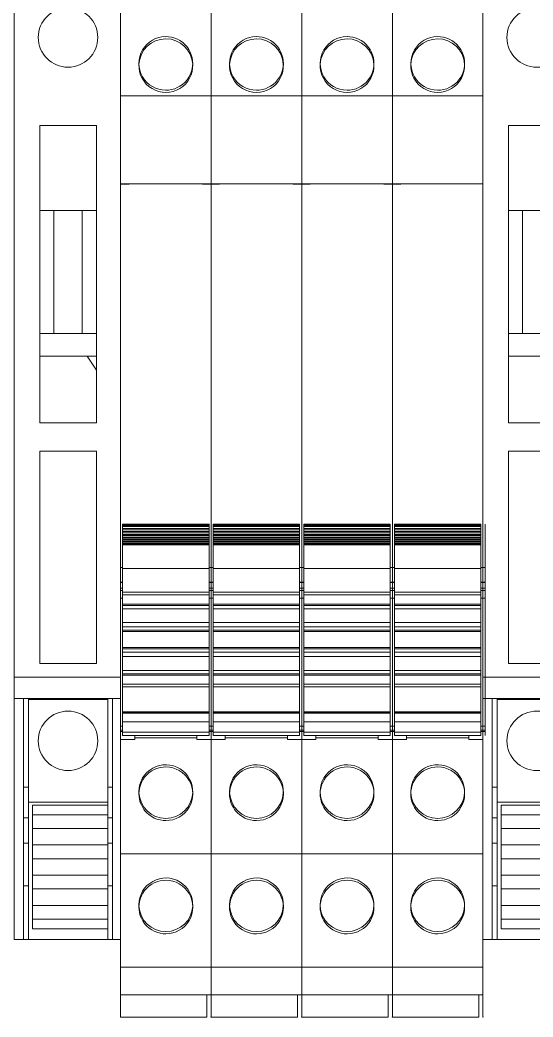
# Model space of a CAD drawing. Header units: millimetres. Extents: x 979 to 5828, y -1860 to 642.
# Drawn here: x 1442.3 to 1478.6, y 195 to 265.5 of the extents above; entities that cross this region are included whole.
import ezdxf

# ---------------------------------------------------------------- set-up
doc = ezdxf.new("R2010")
doc.units = ezdxf.units.MM
doc.layers.add('eProC - L2', color=41, linetype='Continuous', lineweight=20)

# ---------------------------------------------------------------- blocks, each defined once
blk = doc.blocks.new('eProC_Z_BPSN-SI-520')
at = {"layer": 'eProC - L2'}
for p, q in [((1.794, -42.11), (1.794, -21.11)), ((1.794, -21.11), (5.794, -21.11)), ((5.794, -42.11), (5.794, -21.11)), ((1.794, -27.11), (5.794, -27.11)), ((2.794, -35.795), (2.794, -27.11)), ((4.794, -35.795), (4.794, -27.11)), ((1.794, -35.795), (5.794, -35.795)), ((1.794, -37.396), (5.794, -37.396)), ((5.794, -38.389), (5.144, -37.396)), ((1.794, -42.11), (5.794, -42.11)), ((1.794, -59.11), (1.794, -44.11)), ((1.794, -44.11), (5.794, -44.11)), ((5.794, -59.11), (5.794, -44.11)), ((1.794, -59.11), (5.794, -59.11)), ((7.5, -60.072), (0, -60.072)), ((7.5, -61.577), (0, -61.577)), ((0.644, -78.601), (0.644, -61.577)), ((0.994, -78.601), (0.994, -61.577)), ((6.594, -61.647), (0.994, -61.647)), ((6.594, -78.601), (6.594, -61.577)), ((6.944, -78.601), (6.944, -61.577)), ((0.994, -67.83), (0.644, -67.83)), ((6.594, -67.83), (6.944, -67.83)), ((6.594, -68.91), (0.994, -68.91)), ((1.294, -77.853), (1.294, -69.103)), ((6.594, -69.103), (1.294, -69.103)), ((0.994, -70.001), (0.644, -70.001)), ((6.594, -69.783), (1.294, -69.783)), ((6.594, -70.001), (6.944, -70.001)), ((6.594, -70.757), (1.294, -70.757)), ((0.644, -71.801), (0.994, -71.801)), ((6.944, -71.801), (6.594, -71.801)), ((6.594, -71.919), (1.294, -71.919)), ((6.594, -72.893), (1.294, -72.893)), ((6.594, -74.054), (1.294, -74.054)), ((0.994, -74.801), (0.644, -74.801)), ((6.594, -75.029), (1.294, -75.029)), ((6.594, -74.801), (6.944, -74.801)), ((6.594, -76.19), (1.294, -76.19)), ((6.594, -77.165), (1.294, -77.165)), ((6.594, -77.853), (1.294, -77.853)), ((6.594, -78.601), (0.994, -78.601))]:
    blk.add_line(p, q, dxfattribs=at)
blk.add_lwpolyline([(0, 0), (7.5, 0), (7.5, -78.601), (0, -78.601)], close=True, dxfattribs=at)
for centre in [(3.794, -14.89), (3.794, -64.565)]:
    blk.add_circle(centre, 2.1, dxfattribs=at)

msp = doc.modelspace()

# ---------------------------------------------------------------- linework, layer by layer
at = {"layer": 'eProC - L2'}
for p, q in [((1449.416, 284.581), (1449.416, 260.092)), ((1455.816, 284.581), (1455.816, 196.603)), ((1455.816, 284.581), (1455.816, 260.092)), ((1462.216, 284.581), (1462.216, 196.603)), ((1462.216, 284.581), (1462.216, 260.092)), ((1468.616, 284.581), (1468.616, 196.603)), ((1468.616, 284.581), (1468.616, 260.092)), ((1475.016, 284.581), (1475.016, 196.603)), ((1475.016, 284.581), (1475.016, 260.092)), ((1450.716, 262.388), (1450.716, 262.226)), ((1454.517, 262.226), (1454.517, 262.388)), ((1457.116, 262.388), (1457.116, 262.226)), ((1460.917, 262.226), (1460.917, 262.388)), ((1463.516, 262.388), (1463.516, 262.226)), ((1467.317, 262.226), (1467.317, 262.388)), ((1469.916, 262.388), (1469.916, 262.226)), ((1473.717, 262.226), (1473.717, 262.388)), ((1455.816, 260.092), (1449.416, 260.092)), ((1449.416, 260.092), (1449.416, 253.87)), ((1455.816, 253.871), (1455.816, 260.092)), ((1462.216, 260.092), (1455.816, 260.092)), ((1455.816, 260.092), (1455.816, 253.87)), ((1462.216, 253.871), (1462.216, 260.092)), ((1468.616, 260.092), (1462.216, 260.092)), ((1462.216, 260.092), (1462.216, 253.87)), ((1468.616, 253.871), (1468.616, 260.092)), ((1475.016, 260.092), (1468.616, 260.092)), ((1468.616, 260.092), (1468.616, 253.87)), ((1475.016, 253.871), (1475.016, 260.092)), ((1475.016, 260.092), (1475.016, 253.87)), ((1455.816, 253.871), (1449.416, 253.87)), ((1449.416, 204.603), (1449.416, 253.87)), ((1450.016, 253.864), (1449.416, 253.864)), ((1455.816, 253.864), (1455.216, 253.864)), ((1462.216, 253.871), (1455.816, 253.87)), ((1455.816, 204.603), (1455.816, 253.87)), ((1456.416, 253.864), (1455.816, 253.864)), ((1462.216, 253.864), (1461.616, 253.864)), ((1468.616, 253.871), (1462.216, 253.87)), ((1462.216, 204.603), (1462.216, 253.87)), ((1462.816, 253.864), (1462.216, 253.864)), ((1468.616, 253.864), (1468.016, 253.864)), ((1475.016, 253.871), (1468.616, 253.87)), ((1468.616, 204.603), (1468.616, 253.87)), ((1469.216, 253.864), (1468.616, 253.864)), ((1475.016, 204.603), (1475.016, 253.87)), ((1455.666, 229.842), (1449.566, 229.842)), ((1449.566, 214.908), (1449.566, 229.842)), ((1455.666, 229.829), (1449.566, 229.829)), ((1455.666, 229.737), (1449.566, 229.737)), ((1455.666, 229.671), (1449.566, 229.671)), ((1455.666, 229.842), (1455.666, 214.908)), ((1462.066, 229.842), (1455.966, 229.842)), ((1455.966, 214.908), (1455.966, 229.842)), ((1462.066, 229.829), (1455.966, 229.829)), ((1462.066, 229.737), (1455.966, 229.737)), ((1462.066, 229.671), (1455.966, 229.671)), ((1462.066, 229.842), (1462.066, 214.908)), ((1468.466, 229.842), (1462.366, 229.842)), ((1462.366, 214.908), (1462.366, 229.842)), ((1468.466, 229.829), (1462.366, 229.829)), ((1468.466, 229.737), (1462.366, 229.737)), ((1468.466, 229.671), (1462.366, 229.671)), ((1468.466, 229.842), (1468.466, 214.908)), ((1474.866, 229.842), (1468.766, 229.842)), ((1468.766, 214.908), (1468.766, 229.842)), ((1474.866, 229.829), (1468.766, 229.829)), ((1474.866, 229.737), (1468.766, 229.737)), ((1474.866, 229.671), (1468.766, 229.671)), ((1474.866, 229.842), (1474.866, 214.908)), ((1475.166, 214.908), (1475.166, 229.842)), ((1455.666, 229.542), (1449.566, 229.542)), ((1455.666, 229.442), (1449.566, 229.442)), ((1455.666, 229.32), (1449.566, 229.32)), ((1455.666, 229.232), (1449.566, 229.232)), ((1455.666, 229.118), (1449.566, 229.118)), ((1455.666, 229.041), (1449.566, 229.041)), ((1455.666, 228.934), (1449.566, 228.934)), ((1462.066, 229.542), (1455.966, 229.542)), ((1462.066, 229.442), (1455.966, 229.442)), ((1462.066, 229.32), (1455.966, 229.32)), ((1462.066, 229.232), (1455.966, 229.232)), ((1462.066, 229.118), (1455.966, 229.118)), ((1462.066, 229.041), (1455.966, 229.041)), ((1462.066, 228.934), (1455.966, 228.934)), ((1468.466, 229.542), (1462.366, 229.542)), ((1468.466, 229.442), (1462.366, 229.442)), ((1468.466, 229.32), (1462.366, 229.32)), ((1468.466, 229.232), (1462.366, 229.232)), ((1468.466, 229.118), (1462.366, 229.118)), ((1468.466, 229.041), (1462.366, 229.041)), ((1468.466, 228.934), (1462.366, 228.934)), ((1474.866, 229.542), (1468.766, 229.542)), ((1474.866, 229.442), (1468.766, 229.442)), ((1474.866, 229.32), (1468.766, 229.32)), ((1474.866, 229.232), (1468.766, 229.232)), ((1474.866, 229.118), (1468.766, 229.118)), ((1474.866, 229.041), (1468.766, 229.041)), ((1474.866, 228.934), (1468.766, 228.934)), ((1455.666, 228.87), (1449.566, 228.87)), ((1455.666, 228.771), (1449.566, 228.771)), ((1455.666, 228.72), (1449.566, 228.72)), ((1455.666, 228.628), (1449.566, 228.628)), ((1455.666, 228.59), (1449.566, 228.59)), ((1455.666, 228.505), (1449.566, 228.505)), ((1455.666, 228.481), (1449.566, 228.481)), ((1455.666, 228.404), (1449.566, 228.404)), ((1455.666, 228.387), (1449.566, 228.387)), ((1462.066, 228.87), (1455.966, 228.87)), ((1462.066, 228.771), (1455.966, 228.771)), ((1462.066, 228.72), (1455.966, 228.72)), ((1462.066, 228.628), (1455.966, 228.628)), ((1462.066, 228.59), (1455.966, 228.59)), ((1462.066, 228.505), (1455.966, 228.505)), ((1462.066, 228.481), (1455.966, 228.481)), ((1462.066, 228.404), (1455.966, 228.404)), ((1462.066, 228.387), (1455.966, 228.387)), ((1468.466, 228.87), (1462.366, 228.87)), ((1468.466, 228.771), (1462.366, 228.771)), ((1468.466, 228.72), (1462.366, 228.72)), ((1468.466, 228.628), (1462.366, 228.628)), ((1468.466, 228.59), (1462.366, 228.59)), ((1468.466, 228.505), (1462.366, 228.505)), ((1468.466, 228.481), (1462.366, 228.481)), ((1468.466, 228.404), (1462.366, 228.404)), ((1468.466, 228.387), (1462.366, 228.387)), ((1474.866, 228.87), (1468.766, 228.87)), ((1474.866, 228.771), (1468.766, 228.771)), ((1474.866, 228.72), (1468.766, 228.72)), ((1474.866, 228.628), (1468.766, 228.628)), ((1474.866, 228.59), (1468.766, 228.59)), ((1474.866, 228.505), (1468.766, 228.505)), ((1474.866, 228.481), (1468.766, 228.481)), ((1474.866, 228.404), (1468.766, 228.404)), ((1474.866, 228.387), (1468.766, 228.387)), ((1449.416, 226.792), (1449.566, 226.792)), ((1455.666, 226.792), (1455.816, 226.792)), ((1455.816, 226.792), (1455.966, 226.792)), ((1462.066, 226.792), (1462.216, 226.792)), ((1462.216, 226.792), (1462.366, 226.792)), ((1468.466, 226.792), (1468.616, 226.792)), ((1468.616, 226.792), (1468.766, 226.792)), ((1474.866, 226.792), (1475.016, 226.792)), ((1475.016, 226.792), (1475.166, 226.792)), ((1449.566, 226.706), (1455.666, 226.706)), ((1455.966, 226.706), (1462.066, 226.706)), ((1462.366, 226.706), (1468.466, 226.706)), ((1468.766, 226.706), (1474.866, 226.706)), ((1449.566, 225.736), (1449.416, 225.736)), ((1449.416, 225.733), (1449.566, 225.733)), ((1455.816, 225.736), (1455.666, 225.736)), ((1455.666, 225.733), (1455.816, 225.733)), ((1455.966, 225.736), (1455.816, 225.736)), ((1455.816, 225.733), (1455.966, 225.733)), ((1462.216, 225.736), (1462.066, 225.736)), ((1462.066, 225.733), (1462.216, 225.733)), ((1462.366, 225.736), (1462.216, 225.736)), ((1462.216, 225.733), (1462.366, 225.733)), ((1468.616, 225.736), (1468.466, 225.736)), ((1468.466, 225.733), (1468.616, 225.733)), ((1468.766, 225.736), (1468.616, 225.736)), ((1468.616, 225.733), (1468.766, 225.733)), ((1475.016, 225.736), (1474.866, 225.736)), ((1474.866, 225.733), (1475.016, 225.733)), ((1475.166, 225.736), (1475.016, 225.736)), ((1475.016, 225.733), (1475.166, 225.733)), ((1449.416, 225.333), (1449.566, 225.333)), ((1449.416, 225.154), (1449.566, 225.154)), ((1455.666, 225.042), (1449.566, 225.042)), ((1449.566, 224.842), (1455.666, 224.842)), ((1455.666, 225.333), (1455.816, 225.333)), ((1455.666, 225.154), (1455.816, 225.154)), ((1455.816, 225.333), (1455.966, 225.333)), ((1455.816, 225.154), (1455.966, 225.154)), ((1462.066, 225.042), (1455.966, 225.042)), ((1455.966, 224.842), (1462.066, 224.842)), ((1462.066, 225.333), (1462.216, 225.333)), ((1462.066, 225.154), (1462.216, 225.154)), ((1462.216, 225.333), (1462.366, 225.333)), ((1462.216, 225.154), (1462.366, 225.154)), ((1468.466, 225.042), (1462.366, 225.042)), ((1462.366, 224.842), (1468.466, 224.842)), ((1468.466, 225.333), (1468.616, 225.333)), ((1468.466, 225.154), (1468.616, 225.154)), ((1468.616, 225.333), (1468.766, 225.333)), ((1468.616, 225.154), (1468.766, 225.154)), ((1474.866, 225.042), (1468.766, 225.042)), ((1468.766, 224.842), (1474.866, 224.842)), ((1474.866, 225.333), (1475.016, 225.333)), ((1474.866, 225.154), (1475.016, 225.154)), ((1475.016, 225.333), (1475.166, 225.333)), ((1475.016, 225.154), (1475.166, 225.154)), ((1449.416, 224.623), (1449.566, 224.623)), ((1449.566, 224.2), (1455.666, 224.2)), ((1449.566, 224.105), (1455.666, 224.105)), ((1455.666, 224.623), (1455.816, 224.623)), ((1455.816, 224.623), (1455.966, 224.623)), ((1455.966, 224.2), (1462.066, 224.2)), ((1455.966, 224.105), (1462.066, 224.105)), ((1462.066, 224.623), (1462.216, 224.623)), ((1462.216, 224.623), (1462.366, 224.623)), ((1462.366, 224.2), (1468.466, 224.2)), ((1462.366, 224.105), (1468.466, 224.105)), ((1468.466, 224.623), (1468.616, 224.623)), ((1468.616, 224.623), (1468.766, 224.623)), ((1468.766, 224.2), (1474.866, 224.2)), ((1468.766, 224.105), (1474.866, 224.105)), ((1474.866, 224.623), (1475.016, 224.623)), ((1475.016, 224.623), (1475.166, 224.623)), ((1455.666, 223.867), (1449.566, 223.867)), ((1462.066, 223.867), (1455.966, 223.867)), ((1468.466, 223.867), (1462.366, 223.867)), ((1474.866, 223.867), (1468.766, 223.867)), ((1455.666, 222.892), (1449.566, 222.892)), ((1449.566, 222.592), (1455.666, 222.592)), ((1462.066, 222.892), (1455.966, 222.892)), ((1455.966, 222.592), (1462.066, 222.592)), ((1468.466, 222.892), (1462.366, 222.892)), ((1462.366, 222.592), (1468.466, 222.592)), ((1474.866, 222.892), (1468.766, 222.892)), ((1468.766, 222.592), (1474.866, 222.592)), ((1455.666, 222.355), (1449.566, 222.355)), ((1449.566, 222.259), (1455.666, 222.259)), ((1462.066, 222.355), (1455.966, 222.355)), ((1455.966, 222.259), (1462.066, 222.259)), ((1468.466, 222.355), (1462.366, 222.355)), ((1462.366, 222.259), (1468.466, 222.259)), ((1474.866, 222.355), (1468.766, 222.355)), ((1468.766, 222.259), (1474.866, 222.259)), ((1455.666, 221.125), (1449.566, 221.125)), ((1449.566, 221.03), (1455.666, 221.03)), ((1455.666, 220.792), (1449.566, 220.792)), ((1455.666, 220.492), (1449.566, 220.492)), ((1462.066, 221.125), (1455.966, 221.125)), ((1455.966, 221.03), (1462.066, 221.03)), ((1462.066, 220.792), (1455.966, 220.792)), ((1462.066, 220.492), (1455.966, 220.492)), ((1468.466, 221.125), (1462.366, 221.125)), ((1462.366, 221.03), (1468.466, 221.03)), ((1468.466, 220.792), (1462.366, 220.792)), ((1468.466, 220.492), (1462.366, 220.492)), ((1474.866, 221.125), (1468.766, 221.125)), ((1468.766, 221.03), (1474.866, 221.03)), ((1474.866, 220.792), (1468.766, 220.792)), ((1474.866, 220.492), (1468.766, 220.492)), ((1449.566, 219.517), (1455.666, 219.517)), ((1455.666, 219.28), (1449.566, 219.28)), ((1449.566, 219.184), (1455.666, 219.184)), ((1455.966, 219.517), (1462.066, 219.517)), ((1462.066, 219.28), (1455.966, 219.28)), ((1455.966, 219.184), (1462.066, 219.184)), ((1462.366, 219.517), (1468.466, 219.517)), ((1468.466, 219.28), (1462.366, 219.28)), ((1462.366, 219.184), (1468.466, 219.184)), ((1468.766, 219.517), (1474.866, 219.517)), ((1474.866, 219.28), (1468.766, 219.28)), ((1468.766, 219.184), (1474.866, 219.184)), ((1455.666, 218.542), (1449.566, 218.542)), ((1449.566, 218.342), (1455.666, 218.342)), ((1462.066, 218.542), (1455.966, 218.542)), ((1455.966, 218.342), (1462.066, 218.342)), ((1468.466, 218.542), (1462.366, 218.542)), ((1462.366, 218.342), (1468.466, 218.342)), ((1474.866, 218.542), (1468.766, 218.542)), ((1468.766, 218.342), (1474.866, 218.342)), ((1455.666, 216.58), (1449.566, 216.58)), ((1455.666, 216.554), (1449.566, 216.554)), ((1455.666, 216.484), (1449.566, 216.484)), ((1462.066, 216.58), (1455.966, 216.58)), ((1462.066, 216.554), (1455.966, 216.554)), ((1462.066, 216.484), (1455.966, 216.484)), ((1468.466, 216.58), (1462.366, 216.58)), ((1468.466, 216.554), (1462.366, 216.554)), ((1468.466, 216.484), (1462.366, 216.484)), ((1474.866, 216.58), (1468.766, 216.58)), ((1474.866, 216.554), (1468.766, 216.554)), ((1474.866, 216.484), (1468.766, 216.484)), ((1449.416, 215.567), (1449.566, 215.567)), ((1455.666, 215.879), (1449.566, 215.879)), ((1455.816, 215.567), (1455.666, 215.567)), ((1455.816, 215.567), (1455.966, 215.567)), ((1462.066, 215.879), (1455.966, 215.879)), ((1462.216, 215.567), (1462.066, 215.567)), ((1462.216, 215.567), (1462.366, 215.567)), ((1468.466, 215.879), (1462.366, 215.879)), ((1468.616, 215.567), (1468.466, 215.567)), ((1468.616, 215.567), (1468.766, 215.567)), ((1474.866, 215.879), (1468.766, 215.879)), ((1475.016, 215.567), (1474.866, 215.567)), ((1475.016, 215.567), (1475.166, 215.567)), ((1449.416, 215.301), (1449.566, 215.301)), ((1449.416, 215.202), (1449.566, 215.202)), ((1455.666, 215.152), (1449.566, 215.152)), ((1449.566, 214.908), (1455.666, 214.908)), ((1450.416, 214.643), (1450.416, 214.908)), ((1454.816, 214.643), (1454.816, 214.908)), ((1455.816, 215.301), (1455.666, 215.301)), ((1455.816, 215.202), (1455.666, 215.202)), ((1455.816, 215.301), (1455.966, 215.301)), ((1455.816, 215.202), (1455.966, 215.202)), ((1462.066, 215.152), (1455.966, 215.152)), ((1455.966, 214.908), (1462.066, 214.908)), ((1456.816, 214.643), (1456.816, 214.908)), ((1461.216, 214.643), (1461.216, 214.908)), ((1462.216, 215.301), (1462.066, 215.301)), ((1462.216, 215.202), (1462.066, 215.202)), ((1462.216, 215.301), (1462.366, 215.301)), ((1462.216, 215.202), (1462.366, 215.202)), ((1468.466, 215.152), (1462.366, 215.152)), ((1462.366, 214.908), (1468.466, 214.908)), ((1463.216, 214.643), (1463.216, 214.908)), ((1467.616, 214.643), (1467.616, 214.908)), ((1468.616, 215.301), (1468.466, 215.301)), ((1468.616, 215.202), (1468.466, 215.202)), ((1468.616, 215.301), (1468.766, 215.301)), ((1468.616, 215.202), (1468.766, 215.202)), ((1474.866, 215.152), (1468.766, 215.152)), ((1468.766, 214.908), (1474.866, 214.908)), ((1469.616, 214.643), (1469.616, 214.908)), ((1474.016, 214.643), (1474.016, 214.908)), ((1475.016, 215.301), (1474.866, 215.301)), ((1475.016, 215.202), (1474.866, 215.202)), ((1475.016, 215.301), (1475.166, 215.301)), ((1475.016, 215.202), (1475.166, 215.202)), ((1449.416, 214.643), (1450.416, 214.643)), ((1454.816, 214.743), (1450.416, 214.743)), ((1455.816, 214.643), (1454.816, 214.643)), ((1455.816, 214.643), (1456.816, 214.643)), ((1461.216, 214.743), (1456.816, 214.743)), ((1462.216, 214.643), (1461.216, 214.643)), ((1462.216, 214.643), (1463.216, 214.643)), ((1467.616, 214.743), (1463.216, 214.743)), ((1468.616, 214.643), (1467.616, 214.643)), ((1468.616, 214.643), (1469.616, 214.643)), ((1474.016, 214.743), (1469.616, 214.743)), ((1475.016, 214.643), (1474.016, 214.643)), ((1450.716, 210.958), (1450.716, 210.796)), ((1454.517, 210.796), (1454.517, 210.958)), ((1457.116, 210.958), (1457.116, 210.796)), ((1460.917, 210.796), (1460.917, 210.958)), ((1463.516, 210.958), (1463.516, 210.796)), ((1467.317, 210.796), (1467.317, 210.958)), ((1469.916, 210.958), (1469.916, 210.796)), ((1473.717, 210.796), (1473.717, 210.958)), ((1455.816, 206.555), (1449.416, 206.555)), ((1462.216, 206.555), (1455.816, 206.555)), ((1468.616, 206.555), (1462.216, 206.555)), ((1475.016, 206.555), (1468.616, 206.555)), ((1449.416, 204.623), (1449.416, 204.604)), ((1449.416, 204.604), (1449.416, 196.603)), ((1455.816, 204.623), (1455.816, 204.604)), ((1455.816, 204.604), (1455.816, 196.603)), ((1462.216, 204.623), (1462.216, 204.604)), ((1462.216, 204.604), (1462.216, 196.603)), ((1468.616, 204.623), (1468.616, 204.604)), ((1468.616, 204.604), (1468.616, 196.603)), ((1475.016, 204.623), (1475.016, 204.604)), ((1475.016, 204.604), (1475.016, 196.603)), ((1450.716, 202.958), (1450.716, 202.796)), ((1454.517, 202.796), (1454.517, 202.958)), ((1457.116, 202.958), (1457.116, 202.796)), ((1460.917, 202.796), (1460.917, 202.958)), ((1463.516, 202.958), (1463.516, 202.796)), ((1467.317, 202.796), (1467.317, 202.958)), ((1469.916, 202.958), (1469.916, 202.796)), ((1473.717, 202.796), (1473.717, 202.958)), ((1449.416, 201.146), (1449.416, 201.149)), ((1449.416, 200.792), (1449.416, 196.892)), ((1455.816, 201.146), (1455.816, 201.149)), ((1455.816, 200.792), (1455.816, 196.892)), ((1462.216, 201.146), (1462.216, 201.149)), ((1462.216, 200.792), (1462.216, 196.892)), ((1468.616, 201.146), (1468.616, 201.149)), ((1468.616, 200.792), (1468.616, 196.892)), ((1475.016, 201.146), (1475.016, 201.149)), ((1475.016, 200.792), (1475.016, 196.892)), ((1455.816, 198.555), (1449.416, 198.555)), ((1462.216, 198.555), (1455.816, 198.555)), ((1468.616, 198.555), (1462.216, 198.555)), ((1475.016, 198.555), (1468.616, 198.555)), ((1455.816, 196.61), (1449.416, 196.61)), ((1455.816, 196.605), (1449.416, 196.605)), ((1449.416, 196.603), (1455.816, 196.603)), ((1449.416, 196.6), (1449.416, 195.03)), ((1455.516, 195.03), (1455.516, 196.603)), ((1462.216, 196.61), (1455.816, 196.61)), ((1462.216, 196.605), (1455.816, 196.605)), ((1455.816, 196.603), (1462.216, 196.603)), ((1455.816, 196.6), (1455.816, 195.03)), ((1461.916, 195.03), (1461.916, 196.603)), ((1468.616, 196.61), (1462.216, 196.61)), ((1468.616, 196.605), (1462.216, 196.605)), ((1462.216, 196.603), (1468.616, 196.603)), ((1462.216, 196.6), (1462.216, 195.03)), ((1468.316, 195.03), (1468.316, 196.603)), ((1475.016, 196.61), (1468.616, 196.61)), ((1475.016, 196.605), (1468.616, 196.605)), ((1468.616, 196.603), (1475.016, 196.603)), ((1468.616, 196.6), (1468.616, 195.03)), ((1474.716, 195.03), (1474.716, 196.603)), ((1475.016, 196.6), (1475.016, 195.03)), ((1449.416, 195.032), (1455.516, 195.032)), ((1449.416, 195.03), (1455.516, 195.03)), ((1455.816, 195.032), (1461.916, 195.032)), ((1455.816, 195.03), (1461.916, 195.03)), ((1462.216, 195.032), (1468.316, 195.032)), ((1462.216, 195.03), (1468.316, 195.03)), ((1468.616, 195.032), (1474.716, 195.032)), ((1468.616, 195.03), (1474.716, 195.03))]:
    msp.add_line(p, q, dxfattribs=at)
for points in [[(1450.716, 262.388), (1450.732, 262.636), (1450.781, 262.878), (1450.861, 263.113), (1450.971, 263.335), (1451.109, 263.539), (1451.273, 263.726), (1451.461, 263.889), (1451.667, 264.026), (1451.889, 264.135), (1452.125, 264.214), (1452.346, 264.257), (1452.617, 264.278)], [(1454.517, 262.388), (1454.509, 262.563), (1454.478, 262.767), (1454.417, 262.993), (1454.345, 263.174), (1454.247, 263.36), (1454.165, 263.485), (1454.069, 263.608), (1453.958, 263.728), (1453.789, 263.877), (1453.612, 263.999), (1453.434, 264.095), (1453.256, 264.168), (1453.028, 264.234), (1452.813, 264.268), (1452.617, 264.278)], [(1457.116, 262.388), (1457.132, 262.636), (1457.181, 262.878), (1457.261, 263.113), (1457.371, 263.335), (1457.509, 263.539), (1457.673, 263.726), (1457.861, 263.889), (1458.067, 264.026), (1458.289, 264.135), (1458.525, 264.214), (1458.746, 264.257), (1459.017, 264.278)], [(1460.917, 262.388), (1460.909, 262.563), (1460.878, 262.767), (1460.817, 262.993), (1460.745, 263.174), (1460.647, 263.36), (1460.565, 263.485), (1460.469, 263.608), (1460.358, 263.728), (1460.189, 263.877), (1460.012, 263.999), (1459.834, 264.095), (1459.656, 264.168), (1459.428, 264.234), (1459.213, 264.268), (1459.017, 264.278)], [(1463.516, 262.388), (1463.532, 262.636), (1463.581, 262.878), (1463.661, 263.113), (1463.771, 263.335), (1463.909, 263.539), (1464.073, 263.726), (1464.261, 263.889), (1464.467, 264.026), (1464.689, 264.135), (1464.925, 264.214), (1465.146, 264.257), (1465.417, 264.278)], [(1467.317, 262.388), (1467.309, 262.563), (1467.278, 262.767), (1467.217, 262.993), (1467.145, 263.174), (1467.047, 263.36), (1466.965, 263.485), (1466.869, 263.608), (1466.758, 263.728), (1466.589, 263.877), (1466.412, 263.999), (1466.234, 264.095), (1466.056, 264.168), (1465.828, 264.234), (1465.613, 264.268), (1465.417, 264.278)], [(1469.916, 262.388), (1469.932, 262.636), (1469.981, 262.878), (1470.061, 263.113), (1470.171, 263.335), (1470.309, 263.539), (1470.473, 263.726), (1470.661, 263.889), (1470.867, 264.026), (1471.089, 264.135), (1471.325, 264.214), (1471.546, 264.257), (1471.817, 264.278)], [(1473.717, 262.388), (1473.709, 262.563), (1473.678, 262.767), (1473.617, 262.993), (1473.545, 263.174), (1473.447, 263.36), (1473.365, 263.485), (1473.269, 263.608), (1473.158, 263.728), (1472.989, 263.877), (1472.812, 263.999), (1472.634, 264.095), (1472.456, 264.168), (1472.228, 264.234), (1472.013, 264.268), (1471.817, 264.278)], [(1452.617, 260.489), (1452.357, 260.509), (1452.112, 260.558), (1451.881, 260.636), (1451.664, 260.743), (1451.462, 260.88), (1451.274, 261.046), (1451.109, 261.234), (1450.972, 261.439), (1450.861, 261.662), (1450.781, 261.898), (1450.733, 262.14), (1450.716, 262.388), (1450.716, 262.388)], [(1452.617, 260.489), (1452.81, 260.499), (1453.023, 260.533), (1453.251, 260.599), (1453.429, 260.672), (1453.609, 260.769), (1453.786, 260.893), (1453.958, 261.044), (1454.114, 261.221), (1454.241, 261.404), (1454.339, 261.587), (1454.412, 261.767), (1454.475, 261.993), (1454.507, 262.201), (1454.517, 262.385), (1454.517, 262.388)], [(1459.017, 260.489), (1458.757, 260.509), (1458.512, 260.558), (1458.281, 260.636), (1458.064, 260.743), (1457.862, 260.88), (1457.674, 261.046), (1457.509, 261.234), (1457.372, 261.439), (1457.261, 261.662), (1457.181, 261.898), (1457.133, 262.14), (1457.116, 262.388), (1457.116, 262.388)], [(1459.017, 260.489), (1459.21, 260.499), (1459.423, 260.533), (1459.651, 260.599), (1459.829, 260.672), (1460.009, 260.769), (1460.186, 260.893), (1460.358, 261.044), (1460.514, 261.221), (1460.641, 261.404), (1460.739, 261.587), (1460.812, 261.767), (1460.875, 261.993), (1460.907, 262.201), (1460.917, 262.385), (1460.917, 262.388)], [(1465.417, 260.489), (1465.157, 260.509), (1464.912, 260.558), (1464.681, 260.636), (1464.464, 260.743), (1464.262, 260.88), (1464.074, 261.046), (1463.909, 261.234), (1463.772, 261.439), (1463.661, 261.662), (1463.581, 261.898), (1463.533, 262.14), (1463.516, 262.388), (1463.516, 262.388)], [(1465.417, 260.489), (1465.61, 260.499), (1465.823, 260.533), (1466.051, 260.599), (1466.229, 260.672), (1466.409, 260.769), (1466.586, 260.893), (1466.758, 261.044), (1466.914, 261.221), (1467.041, 261.404), (1467.139, 261.587), (1467.212, 261.767), (1467.275, 261.993), (1467.307, 262.201), (1467.317, 262.385), (1467.317, 262.388)], [(1471.817, 260.489), (1471.557, 260.509), (1471.312, 260.558), (1471.081, 260.636), (1470.864, 260.743), (1470.662, 260.88), (1470.474, 261.046), (1470.309, 261.234), (1470.172, 261.439), (1470.061, 261.662), (1469.981, 261.898), (1469.933, 262.14), (1469.916, 262.388), (1469.916, 262.388)], [(1471.817, 260.489), (1472.01, 260.499), (1472.223, 260.533), (1472.451, 260.599), (1472.629, 260.672), (1472.809, 260.769), (1472.986, 260.893), (1473.158, 261.044), (1473.314, 261.221), (1473.441, 261.404), (1473.539, 261.587), (1473.612, 261.767), (1473.675, 261.993), (1473.707, 262.201), (1473.717, 262.385), (1473.717, 262.388)], [(1452.617, 212.695), (1452.423, 212.685), (1452.21, 212.651), (1451.982, 212.585), (1451.804, 212.512), (1451.625, 212.415), (1451.447, 212.291), (1451.275, 212.14), (1451.119, 211.963), (1450.992, 211.78), (1450.894, 211.597), (1450.821, 211.417), (1450.758, 211.191), (1450.726, 210.983), (1450.716, 210.799), (1450.716, 210.796)], [(1452.617, 212.695), (1452.876, 212.675), (1453.121, 212.626), (1453.352, 212.548), (1453.569, 212.441), (1453.771, 212.304), (1453.959, 212.138), (1454.124, 211.95), (1454.261, 211.745), (1454.372, 211.522), (1454.452, 211.286), (1454.5, 211.044), (1454.517, 210.796), (1454.517, 210.796)], [(1459.017, 212.695), (1458.823, 212.685), (1458.61, 212.651), (1458.382, 212.585), (1458.204, 212.512), (1458.025, 212.415), (1457.847, 212.291), (1457.675, 212.14), (1457.519, 211.963), (1457.392, 211.78), (1457.294, 211.597), (1457.221, 211.417), (1457.158, 211.191), (1457.126, 210.983), (1457.116, 210.799), (1457.116, 210.796)], [(1459.017, 212.695), (1459.276, 212.675), (1459.521, 212.626), (1459.752, 212.548), (1459.969, 212.441), (1460.171, 212.304), (1460.359, 212.138), (1460.524, 211.95), (1460.661, 211.745), (1460.772, 211.522), (1460.852, 211.286), (1460.9, 211.044), (1460.917, 210.796), (1460.917, 210.796)], [(1465.417, 212.695), (1465.223, 212.685), (1465.01, 212.651), (1464.782, 212.585), (1464.604, 212.512), (1464.425, 212.415), (1464.247, 212.291), (1464.075, 212.14), (1463.919, 211.963), (1463.792, 211.78), (1463.694, 211.597), (1463.621, 211.417), (1463.558, 211.191), (1463.526, 210.983), (1463.516, 210.799), (1463.516, 210.796)], [(1465.417, 212.695), (1465.676, 212.675), (1465.921, 212.626), (1466.152, 212.548), (1466.369, 212.441), (1466.571, 212.304), (1466.759, 212.138), (1466.924, 211.95), (1467.061, 211.745), (1467.172, 211.522), (1467.252, 211.286), (1467.3, 211.044), (1467.317, 210.796), (1467.317, 210.796)], [(1471.817, 212.695), (1471.623, 212.685), (1471.41, 212.651), (1471.182, 212.585), (1471.004, 212.512), (1470.825, 212.415), (1470.647, 212.291), (1470.475, 212.14), (1470.319, 211.963), (1470.192, 211.78), (1470.094, 211.597), (1470.021, 211.417), (1469.958, 211.191), (1469.926, 210.983), (1469.916, 210.799), (1469.916, 210.796)], [(1471.817, 212.695), (1472.076, 212.675), (1472.321, 212.626), (1472.552, 212.548), (1472.769, 212.441), (1472.971, 212.304), (1473.159, 212.138), (1473.324, 211.95), (1473.461, 211.745), (1473.572, 211.522), (1473.652, 211.286), (1473.7, 211.044), (1473.717, 210.796), (1473.717, 210.796)], [(1450.716, 210.796), (1450.725, 210.621), (1450.755, 210.417), (1450.816, 210.191), (1450.888, 210.01), (1450.986, 209.824), (1451.068, 209.699), (1451.164, 209.576), (1451.275, 209.457), (1451.444, 209.307), (1451.621, 209.185), (1451.8, 209.089), (1451.977, 209.016), (1452.205, 208.95), (1452.42, 208.916), (1452.617, 208.906)], [(1454.517, 210.796), (1454.501, 210.548), (1454.452, 210.306), (1454.372, 210.071), (1454.262, 209.849), (1454.124, 209.645), (1453.96, 209.459), (1453.772, 209.295), (1453.566, 209.158), (1453.344, 209.049), (1453.108, 208.97), (1452.887, 208.927), (1452.617, 208.906)], [(1457.116, 210.796), (1457.125, 210.621), (1457.155, 210.417), (1457.216, 210.191), (1457.288, 210.01), (1457.386, 209.824), (1457.468, 209.699), (1457.564, 209.576), (1457.675, 209.457), (1457.844, 209.307), (1458.021, 209.185), (1458.2, 209.089), (1458.377, 209.016), (1458.605, 208.95), (1458.82, 208.916), (1459.017, 208.906)], [(1460.917, 210.796), (1460.901, 210.548), (1460.852, 210.306), (1460.772, 210.071), (1460.662, 209.849), (1460.524, 209.645), (1460.36, 209.459), (1460.172, 209.295), (1459.966, 209.158), (1459.744, 209.049), (1459.508, 208.97), (1459.287, 208.927), (1459.017, 208.906)], [(1463.516, 210.796), (1463.525, 210.621), (1463.555, 210.417), (1463.616, 210.191), (1463.688, 210.01), (1463.786, 209.824), (1463.868, 209.699), (1463.964, 209.576), (1464.075, 209.457), (1464.244, 209.307), (1464.421, 209.185), (1464.6, 209.089), (1464.777, 209.016), (1465.005, 208.95), (1465.22, 208.916), (1465.417, 208.906)], [(1467.317, 210.796), (1467.301, 210.548), (1467.252, 210.306), (1467.172, 210.071), (1467.062, 209.849), (1466.924, 209.645), (1466.76, 209.459), (1466.572, 209.295), (1466.366, 209.158), (1466.144, 209.049), (1465.908, 208.97), (1465.687, 208.927), (1465.417, 208.906)], [(1469.916, 210.796), (1469.925, 210.621), (1469.955, 210.417), (1470.016, 210.191), (1470.088, 210.01), (1470.186, 209.824), (1470.268, 209.699), (1470.364, 209.576), (1470.475, 209.457), (1470.644, 209.307), (1470.821, 209.185), (1471, 209.089), (1471.177, 209.016), (1471.405, 208.95), (1471.62, 208.916), (1471.817, 208.906)], [(1473.717, 210.796), (1473.701, 210.548), (1473.652, 210.306), (1473.572, 210.071), (1473.462, 209.849), (1473.324, 209.645), (1473.16, 209.459), (1472.972, 209.295), (1472.766, 209.158), (1472.544, 209.049), (1472.308, 208.97), (1472.087, 208.927), (1471.817, 208.906)], [(1452.046, 204.607), (1451.982, 204.585), (1451.804, 204.512), (1451.625, 204.415), (1451.447, 204.291), (1451.275, 204.14), (1451.119, 203.963), (1450.992, 203.78), (1450.894, 203.597), (1450.821, 203.417), (1450.758, 203.191), (1450.726, 202.983), (1450.716, 202.799), (1450.716, 202.796)], [(1452.617, 204.695), (1452.423, 204.685), (1452.21, 204.651), (1452.046, 204.607)], [(1452.617, 204.695), (1452.876, 204.675), (1453.121, 204.626), (1453.191, 204.606)], [(1453.191, 204.606), (1453.352, 204.548), (1453.569, 204.441), (1453.771, 204.304), (1453.959, 204.138), (1454.124, 203.95), (1454.261, 203.745), (1454.372, 203.522), (1454.452, 203.286), (1454.5, 203.044), (1454.517, 202.796), (1454.517, 202.796)], [(1458.446, 204.607), (1458.382, 204.585), (1458.204, 204.512), (1458.025, 204.415), (1457.847, 204.291), (1457.675, 204.14), (1457.519, 203.963), (1457.392, 203.78), (1457.294, 203.597), (1457.221, 203.417), (1457.158, 203.191), (1457.126, 202.983), (1457.116, 202.799), (1457.116, 202.796)], [(1459.017, 204.695), (1458.823, 204.685), (1458.61, 204.651), (1458.446, 204.607)], [(1459.017, 204.695), (1459.276, 204.675), (1459.521, 204.626), (1459.591, 204.606)], [(1459.591, 204.606), (1459.752, 204.548), (1459.969, 204.441), (1460.171, 204.304), (1460.359, 204.138), (1460.524, 203.95), (1460.661, 203.745), (1460.772, 203.522), (1460.852, 203.286), (1460.9, 203.044), (1460.917, 202.796), (1460.917, 202.796)], [(1464.846, 204.607), (1464.782, 204.585), (1464.604, 204.512), (1464.425, 204.415), (1464.247, 204.291), (1464.075, 204.14), (1463.919, 203.963), (1463.792, 203.78), (1463.694, 203.597), (1463.621, 203.417), (1463.558, 203.191), (1463.526, 202.983), (1463.516, 202.799), (1463.516, 202.796)], [(1465.417, 204.695), (1465.223, 204.685), (1465.01, 204.651), (1464.846, 204.607)], [(1465.417, 204.695), (1465.676, 204.675), (1465.921, 204.626), (1465.991, 204.606)], [(1465.991, 204.606), (1466.152, 204.548), (1466.369, 204.441), (1466.571, 204.304), (1466.759, 204.138), (1466.924, 203.95), (1467.061, 203.745), (1467.172, 203.522), (1467.252, 203.286), (1467.3, 203.044), (1467.317, 202.796), (1467.317, 202.796)], [(1471.246, 204.607), (1471.182, 204.585), (1471.004, 204.512), (1470.825, 204.415), (1470.647, 204.291), (1470.475, 204.14), (1470.319, 203.963), (1470.192, 203.78), (1470.094, 203.597), (1470.021, 203.417), (1469.958, 203.191), (1469.926, 202.983), (1469.916, 202.799), (1469.916, 202.796)], [(1471.817, 204.695), (1471.623, 204.685), (1471.41, 204.651), (1471.246, 204.607)], [(1471.817, 204.695), (1472.076, 204.675), (1472.321, 204.626), (1472.391, 204.606)], [(1472.391, 204.606), (1472.552, 204.548), (1472.769, 204.441), (1472.971, 204.304), (1473.159, 204.138), (1473.324, 203.95), (1473.461, 203.745), (1473.572, 203.522), (1473.652, 203.286), (1473.7, 203.044), (1473.717, 202.796), (1473.717, 202.796)], [(1450.716, 202.796), (1450.725, 202.621), (1450.755, 202.417), (1450.816, 202.191), (1450.888, 202.01), (1450.986, 201.824), (1451.068, 201.699), (1451.164, 201.576), (1451.275, 201.457), (1451.444, 201.307), (1451.621, 201.185), (1451.8, 201.089), (1451.977, 201.016), (1452.205, 200.95), (1452.42, 200.916), (1452.617, 200.906)], [(1454.517, 202.796), (1454.501, 202.548), (1454.452, 202.306), (1454.372, 202.071), (1454.262, 201.849), (1454.124, 201.645), (1453.96, 201.459), (1453.772, 201.295), (1453.566, 201.158), (1453.344, 201.049), (1453.108, 200.97), (1452.887, 200.927), (1452.617, 200.906)], [(1457.116, 202.796), (1457.125, 202.621), (1457.155, 202.417), (1457.216, 202.191), (1457.288, 202.01), (1457.386, 201.824), (1457.468, 201.699), (1457.564, 201.576), (1457.675, 201.457), (1457.844, 201.307), (1458.021, 201.185), (1458.2, 201.089), (1458.377, 201.016), (1458.605, 200.95), (1458.82, 200.916), (1459.017, 200.906)], [(1460.917, 202.796), (1460.901, 202.548), (1460.852, 202.306), (1460.772, 202.071), (1460.662, 201.849), (1460.524, 201.645), (1460.36, 201.459), (1460.172, 201.295), (1459.966, 201.158), (1459.744, 201.049), (1459.508, 200.97), (1459.287, 200.927), (1459.017, 200.906)], [(1463.516, 202.796), (1463.525, 202.621), (1463.555, 202.417), (1463.616, 202.191), (1463.688, 202.01), (1463.786, 201.824), (1463.868, 201.699), (1463.964, 201.576), (1464.075, 201.457), (1464.244, 201.307), (1464.421, 201.185), (1464.6, 201.089), (1464.777, 201.016), (1465.005, 200.95), (1465.22, 200.916), (1465.417, 200.906)], [(1467.317, 202.796), (1467.301, 202.548), (1467.252, 202.306), (1467.172, 202.071), (1467.062, 201.849), (1466.924, 201.645), (1466.76, 201.459), (1466.572, 201.295), (1466.366, 201.158), (1466.144, 201.049), (1465.908, 200.97), (1465.687, 200.927), (1465.417, 200.906)], [(1469.916, 202.796), (1469.925, 202.621), (1469.955, 202.417), (1470.016, 202.191), (1470.088, 202.01), (1470.186, 201.824), (1470.268, 201.699), (1470.364, 201.576), (1470.475, 201.457), (1470.644, 201.307), (1470.821, 201.185), (1471, 201.089), (1471.177, 201.016), (1471.405, 200.95), (1471.62, 200.916), (1471.817, 200.906)], [(1473.717, 202.796), (1473.701, 202.548), (1473.652, 202.306), (1473.572, 202.071), (1473.462, 201.849), (1473.324, 201.645), (1473.16, 201.459), (1472.972, 201.295), (1472.766, 201.158), (1472.544, 201.049), (1472.308, 200.97), (1472.087, 200.927), (1471.817, 200.906)]]:
    msp.add_lwpolyline(points, dxfattribs=at)
for centre, major_axis, start_param, end_param in [((1452.617, 262.226), (-1.9, 0), 3.195722, 6.232913), ((1459.017, 262.226), (-1.9, 0), 3.195722, 6.232913), ((1465.417, 262.226), (-1.9, 0), 3.195722, 6.232913), ((1471.817, 262.226), (-1.9, 0), 3.195722, 6.232913), ((1452.617, 262.226), (-1.9, 0), 6.232913, 9.478907), ((1459.017, 262.226), (-1.9, 0), 6.232913, 9.478907), ((1465.417, 262.226), (-1.9, 0), 6.232913, 9.478907), ((1471.817, 262.226), (-1.9, 0), 6.232913, 9.478907), ((1452.617, 210.958), (1.9, 0), 6.235558, 9.424778), ((1459.017, 210.958), (1.9, 0), 6.235558, 9.424778), ((1465.417, 210.958), (1.9, 0), 6.235558, 9.424778), ((1471.817, 210.958), (1.9, 0), 6.235558, 9.424778), ((1452.617, 210.958), (1.9, 0), 3.141593, 3.187944), ((1452.617, 210.958), (1.9, 0), 3.187944, 6.235558), ((1459.017, 210.958), (1.9, 0), 3.141593, 3.187944), ((1459.017, 210.958), (1.9, 0), 3.187944, 6.235558), ((1465.417, 210.958), (1.9, 0), 3.141593, 3.187944), ((1465.417, 210.958), (1.9, 0), 3.187944, 6.235558), ((1471.817, 210.958), (1.9, 0), 3.141593, 3.187944), ((1471.817, 210.958), (1.9, 0), 3.187944, 6.235558), ((1452.617, 202.958), (1.9, 0), 6.235558, 9.424778), ((1459.017, 202.958), (1.9, 0), 6.235558, 9.424778), ((1465.417, 202.958), (1.9, 0), 6.235558, 9.424778), ((1471.817, 202.958), (1.9, 0), 6.235558, 9.424778), ((1452.617, 202.958), (1.9, 0), 3.141593, 3.187944), ((1452.617, 202.958), (1.9, 0), 3.187944, 6.235558), ((1459.017, 202.958), (1.9, 0), 3.141593, 3.187944), ((1459.017, 202.958), (1.9, 0), 3.187944, 6.235558), ((1465.417, 202.958), (1.9, 0), 3.141593, 3.187944), ((1465.417, 202.958), (1.9, 0), 3.187944, 6.235558), ((1471.817, 202.958), (1.9, 0), 3.141593, 3.187944), ((1471.817, 202.958), (1.9, 0), 3.187944, 6.235558)]:
    msp.add_ellipse(centre, major_axis=major_axis, ratio=0.997065, start_param=start_param, end_param=end_param, dxfattribs=at)
for p in [(1449.416, 195.032), (1455.816, 195.032), (1462.216, 195.032), (1468.616, 195.032), (1475.016, 195.032)]:
    msp.add_point(p, dxfattribs=at)

# ---------------------------------------------------------------- block references
for p in [(1441.916, 279.106), (1475.016, 279.106)]:
    msp.add_blockref('eProC_Z_BPSN-SI-520', p)

doc.saveas('drawing.dxf')
